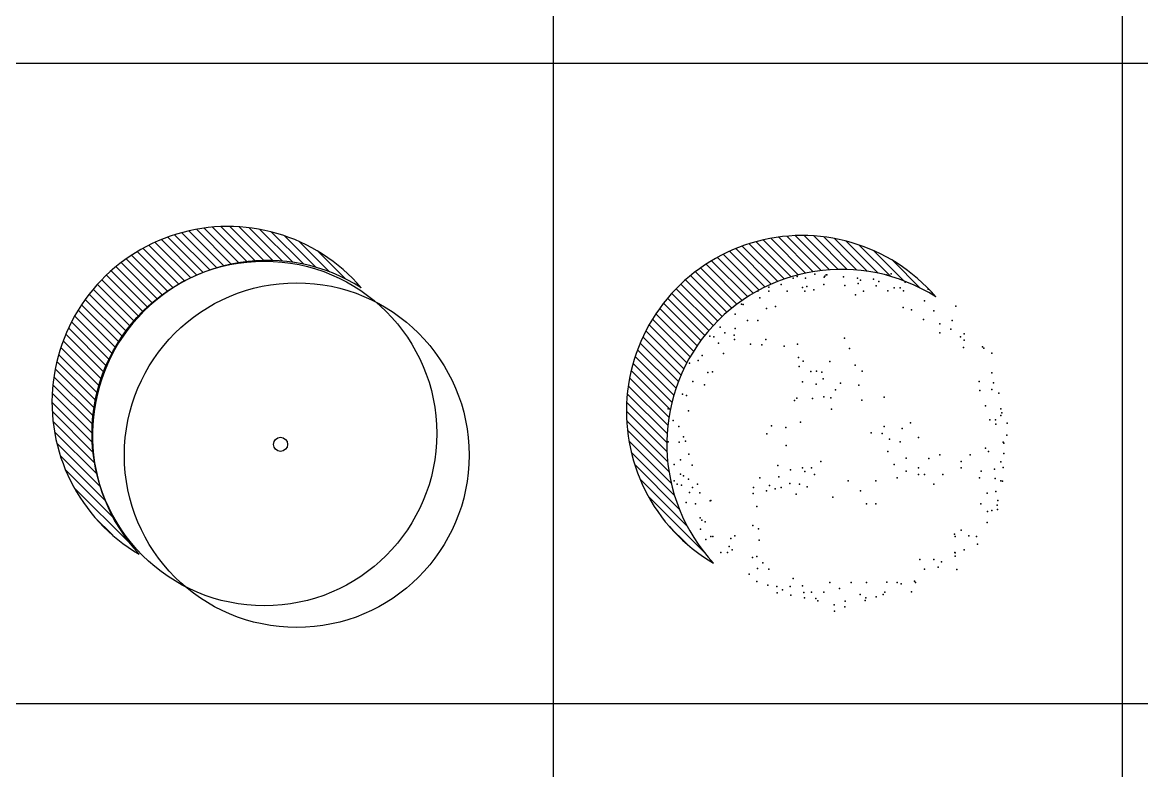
# Model space of a CAD drawing. Header units: inches. Extents: x 7658 to 73799, y 48 to 40262.
# Drawn here: x 28237 to 32364, y 2807 to 5567 of the extents above; entities that cross this region are included whole.
import ezdxf

# ---------------------------------------------------------------- set-up
doc = ezdxf.new("R2010")
doc.units = ezdxf.units.IN
doc.layers.add('www.cad-blocks.net', color=7, linetype='Continuous')
doc.styles.get("Standard").update_dxf_attribs({"font": 'arial.ttf'})

# ---------------------------------------------------------------- blocks, each defined once
blk = doc.blocks.new('A$C516926BB')
for p, q in [((18.8071, 38.5194), (18.8071, 0)), ((20.9051, 38.5194), (20.9051, 0)), ((0, 4.7221), (62.4121, 4.7221)), ((0, 2.361), (60.3118, 2.361))]:
    blk.add_line(p, q)
blk = doc.blocks.new('A$C2F445ACF')
for p, q in [((0.5823, 1.3183), (0.4522, 1.4484)), ((0.6075, 1.3265), (0.478, 1.456)), ((0.6337, 1.3338), (0.5048, 1.4626)), ((0.6607, 1.3401), (0.5325, 1.4683)), ((0.6889, 1.3453), (0.5614, 1.4729)), ((0.7182, 1.3495), (0.5914, 1.4762)), ((0.7487, 1.3523), (0.6228, 1.4782)), ((0.7807, 1.3538), (0.6558, 1.4787)), ((0.8143, 1.3536), (0.6905, 1.4774)), ((0.8499, 1.3514), (0.7274, 1.4739)), ((0.8877, 1.347), (0.7669, 1.4678)), ((0.9285, 1.3396), (0.8098, 1.4583)), ((0.4893, 1.2776), (0.3572, 1.4097)), ((0.5115, 1.2889), (0.3798, 1.4205)), ((0.5343, 1.2995), (0.4032, 1.4306)), ((0.5579, 1.3093), (0.4273, 1.4399)), ((0.9732, 1.3283), (0.8574, 1.4441)), ((1.0234, 1.3115), (0.9123, 1.4226)), ((0.4271, 1.2396), (0.2936, 1.3731)), ((0.4472, 1.2529), (0.3142, 1.386)), ((0.4679, 1.2656), (0.3354, 1.3982)), ((1.0832, 1.2851), (0.982, 1.3863)), ((0.3707, 1.1958), (0.2359, 1.3306)), ((0.3889, 1.211), (0.2545, 1.3454)), ((0.4077, 1.2256), (0.2737, 1.3596)), ((0.3198, 1.1464), (0.1837, 1.2825)), ((0.3362, 1.1635), (0.2005, 1.2992)), ((0.3531, 1.18), (0.2179, 1.3152)), ((0.289, 1.1104), (0.152, 1.2475)), ((0.3041, 1.1287), (0.1675, 1.2653)), ((0.2607, 1.072), (0.1227, 1.2099)), ((0.2745, 1.0915), (0.137, 1.229)), ((0.2349, 1.0309), (0.096, 1.1698)), ((0.2474, 1.0517), (0.109, 1.1902)), ((0.2119, 0.9871), (0.0719, 1.1271)), ((0.223, 1.0093), (0.0836, 1.1488)), ((0.1918, 0.9403), (0.0506, 1.0815)), ((0.2015, 0.9641), (0.0609, 1.1047)), ((0.1749, 0.8904), (0.0324, 1.0329)), ((0.1829, 0.9158), (0.0411, 1.0576)), ((0.1678, 0.8641), (0.0246, 1.0073)), ((0.1567, 0.8084), (0.0118, 0.9533)), ((0.1617, 0.8368), (0.0177, 0.9808)), ((0.1528, 0.7789), (0.0069, 0.9248)), ((0.1502, 0.7481), (0.0032, 0.895)), ((0.1496, 0.6819), (0, 0.8314)), ((0.149, 0.7158), (0.0009, 0.864)), ((0.1521, 0.6459), (0.0008, 0.7972)), ((0.1571, 0.6075), (0.0037, 0.7609)), ((0.1651, 0.5661), (0.0091, 0.7221)), ((0.1773, 0.5205), (0.0176, 0.6802)), ((0.1956, 0.4688), (0.0305, 0.6339)), ((0.2247, 0.4063), (0.0498, 0.5812)), ((0.2879, 0.3096), (0.081, 0.5166)), ((0.224, 0.3402), (0.1582, 0.406))]:
    blk.add_line(p, q)
for centre, radius in [((0.7832, 0.7154), 0.6355), ((0.9024, 0.6355), 0.6355), ((0.8428, 0.6754), 0.0259)]:
    blk.add_circle(centre, radius)
for centre, radius, start, end in [((0.6484, 0.8304), 0.6484, 40.623, 239.745), ((0.7935, 0.7094), 0.6445, 57.4265, 222.9415)]:
    blk.add_arc(centre, radius, start, end)
at = {"width": 0.8, "flags": 9}
for tag in ['XSIZE', 'YSIZE']:
    blk.add_attdef(tag, (0.8397, 0.6736), '', height=0.000286, dxfattribs=at)
blk = doc.blocks.new('A$C60D8515C')
for p, q in [((0.6075, 1.2329), (0.478, 1.3624)), ((0.6337, 1.2402), (0.5048, 1.3691)), ((0.6607, 1.2465), (0.5325, 1.3748)), ((0.6889, 1.2518), (0.5614, 1.3793)), ((0.7182, 1.2559), (0.5914, 1.3827)), ((0.7487, 1.2588), (0.6228, 1.3847)), ((0.7807, 1.2602), (0.6558, 1.3852)), ((0.8143, 1.26), (0.6905, 1.3838)), ((0.8499, 1.2579), (0.7274, 1.3804)), ((0.8877, 1.2534), (0.7669, 1.3743)), ((0.9285, 1.246), (0.8098, 1.3648)), ((0.5115, 1.1953), (0.3798, 1.327)), ((0.5343, 1.2059), (0.4032, 1.337)), ((0.5579, 1.2157), (0.4273, 1.3463)), ((0.5823, 1.2247), (0.4522, 1.3548)), ((0.9732, 1.2348), (0.8574, 1.3506)), ((1.0234, 1.2179), (0.9123, 1.329)), ((0.4271, 1.1461), (0.2936, 1.2795)), ((0.4472, 1.1594), (0.3142, 1.2924)), ((0.4679, 1.1721), (0.3354, 1.3046)), ((0.4893, 1.1841), (0.3572, 1.3162)), ((1.0832, 1.1916), (0.982, 1.2928)), ((0.3889, 1.1175), (0.2545, 1.2518)), ((0.4077, 1.1321), (0.2737, 1.266)), ((0.3362, 1.07), (0.2005, 1.2056)), ((0.3531, 1.0864), (0.2179, 1.2216)), ((0.3707, 1.1023), (0.2359, 1.2371)), ((0.3041, 1.0352), (0.1675, 1.1718)), ((0.3198, 1.0529), (0.1837, 1.189)), ((0.2607, 0.9784), (0.1227, 1.1164)), ((0.2745, 0.998), (0.137, 1.1354)), ((0.289, 1.0169), (0.152, 1.1539)), ((0.2349, 0.9373), (0.096, 1.0763)), ((0.2474, 0.9582), (0.109, 1.0966)), ((0.2119, 0.8935), (0.0719, 1.0335)), ((0.223, 0.9158), (0.0836, 1.0552)), ((0.2015, 0.8705), (0.0609, 1.0111)), ((0.1829, 0.8222), (0.0411, 0.9641)), ((0.1918, 0.8468), (0.0506, 0.988)), ((0.1678, 0.7705), (0.0246, 0.9138)), ((0.1749, 0.7968), (0.0324, 0.9393)), ((0.1617, 0.7432), (0.0177, 0.8873)), ((0.1528, 0.6854), (0.0069, 0.8312)), ((0.1567, 0.7149), (0.0118, 0.8598)), ((0.1502, 0.6546), (0.0032, 0.8015)), ((0.149, 0.6223), (0.0009, 0.7704)), ((0.1496, 0.5883), (0, 0.7379)), ((0.1521, 0.5524), (0.0008, 0.7036)), ((0.1571, 0.514), (0.0037, 0.6673)), ((0.1651, 0.4725), (0.0091, 0.6286)), ((0.1773, 0.427), (0.0176, 0.5866)), ((0.1956, 0.3753), (0.0305, 0.5404)), ((0.2247, 0.3127), (0.0498, 0.4876)), ((0.2879, 0.2161), (0.081, 0.423)), ((0.224, 0.2466), (0.1582, 0.3124))]:
    blk.add_line(p, q)
for centre, radius, start, end in [((0.6484, 0.7368), 0.6484, 40.623, 239.745), ((0.7935, 0.6158), 0.6445, 57.4265, 222.9415)]:
    blk.add_arc(centre, radius, start, end)
for p in [(0.6951, 1.2432), (0.7365, 1.2407), (0.7391, 1.2403), (0.9605, 1.2407), (0.9767, 1.2441), (0.5702, 1.2041), (0.6153, 1.2283), (0.6297, 1.2339), (0.6603, 1.2283), (0.6651, 1.1971), (0.7278, 1.2041), (0.7289, 1.2314), (0.7312, 1.2358), (0.8003, 1.2332), (0.8054, 1.2007), (0.8516, 1.2283), (0.8544, 1.2076), (0.8635, 1.2209), (0.911, 1.224), (0.9209, 1.199), (0.9304, 1.2162), (1.0282, 1.2126), (0.4851, 1.1801), (0.4915, 1.1558), (0.5252, 1.18), (0.5253, 1.1941), (0.5928, 1.18), (0.6489, 1.1938), (0.6584, 1.1798), (0.691, 1.1844), (0.8445, 1.1666), (0.8741, 1.18), (0.9635, 1.1816), (0.9866, 1.192), (1.0091, 1.192), (1.0213, 1.1814), (1.112, 1.1877), (0.424, 1.1317), (0.4308, 1.1308), (0.5167, 1.1164), (0.5491, 1.123), (1.0204, 1.1196), (1.0992, 1.1438), (1.2149, 1.1248), (0.4014, 1.0955), (1.0511, 1.1109), (1.0949, 1.0755), (1.1329, 1.1076), (0.3452, 1.0472), (0.4007, 1.0422), (0.4465, 1.0714), (0.4845, 1.0719), (1.1554, 1.0593), (1.1964, 1.0401), (1.2005, 1.0714), (0.3072, 1.0135), (0.3227, 1.011), (0.3625, 1.026), (0.3976, 1.018), (0.3988, 1.0016), (0.5143, 1.0014), (0.5143, 1.0014), (0.8035, 1.007), (1.1562, 1.026), (1.2315, 1.0118), (1.2455, 1.0231), (1.2455, 0.999), (0.339, 0.9876), (0.3581, 0.9495), (0.4577, 0.985), (0.4992, 0.9826), (0.582, 0.9777), (0.631, 0.9847), (0.8226, 0.9689), (1.2426, 0.9718), (1.313, 0.9748), (1.318, 0.9694), (1.3468, 0.9507), (0.2326, 0.9145), (0.264, 0.9242), (0.2792, 0.943), (0.6346, 0.9353), (0.6521, 0.9212), (0.7506, 0.9206), (0.3003, 0.8795), (0.317, 0.8823), (0.6369, 0.9024), (0.6795, 0.8835), (0.7007, 0.8852), (0.721, 0.8811), (0.8429, 0.9067), (0.8692, 0.8855), (1.3468, 0.8783), (0.2448, 0.8467), (0.2877, 0.8343), (0.6492, 0.8459), (0.6994, 0.8364), (0.7257, 0.8567), (0.7898, 0.841), (0.8564, 0.8338), (1.301, 0.8471), (1.3534, 0.8423), (0.2069, 0.7997), (0.2216, 0.7956), (0.6288, 0.7849), (0.6866, 0.7847), (0.7273, 0.7898), (0.7537, 0.7868), (0.7713, 0.8156), (0.9503, 0.789), (1.3033, 0.8142), (1.3468, 0.8179), (1.3726, 0.8042), (0.1539, 0.7455), (0.1615, 0.7434), (0.62, 0.7762), (0.7567, 0.7454), (0.8686, 0.7774), (1.3243, 0.7576), (1.3805, 0.7455), (0.1726, 0.7034), (0.229, 0.7383), (1.3403, 0.7052), (1.3606, 0.7059), (1.3805, 0.7214), (1.3844, 0.731), (0.1938, 0.6807), (0.5348, 0.6832), (0.5877, 0.6772), (0.6421, 0.6968), (0.9498, 0.6808), (1.0163, 0.6736), (1.0478, 0.6947), (1.3618, 0.6895), (1.4035, 0.6929), (0.1539, 0.6249), (0.1948, 0.6234), (0.2099, 0.6422), (0.2173, 0.6267), (0.5172, 0.6544), (0.902, 0.6574), (0.9434, 0.655), (0.9697, 0.6338), (1.0091, 0.6249), (1.0764, 0.6406), (1.3889, 0.6227), (1.403, 0.649), (0.2306, 0.579), (0.5893, 0.6104), (0.9641, 0.5887), (1.3243, 0.6007), (1.3355, 0.5887), (1.3916, 0.6189), (1.3919, 0.5813), (0.1764, 0.5404), (0.1995, 0.5576), (0.2421, 0.5387), (0.5585, 0.5368), (0.7165, 0.5524), (0.9866, 0.5404), (1.0317, 0.5645), (1.115, 0.563), (1.1553, 0.577), (1.2342, 0.5524), (1.268, 0.5766), (1.3799, 0.5507), (0.1998, 0.5055), (0.2101, 0.4992), (0.5614, 0.4955), (0.6055, 0.5213), (0.649, 0.5283), (0.6584, 0.5153), (0.6828, 0.5283), (0.694, 0.5042), (1.0317, 0.5162), (1.0767, 0.5283), (1.0767, 0.5042), (1.0992, 0.5042), (1.1667, 0.5042), (1.2342, 0.5283), (1.2342, 0.5283), (1.3082, 0.5156), (1.3567, 0.5237), (1.389, 0.5303), (0.1764, 0.48), (0.1876, 0.468), (0.2028, 0.4641), (0.2293, 0.487), (0.2439, 0.4559), (0.2616, 0.4677), (0.469, 0.4559), (0.4915, 0.4921), (0.5277, 0.4633), (0.5702, 0.4559), (0.6026, 0.4703), (0.6378, 0.468), (0.6659, 0.458), (0.8178, 0.48), (0.9191, 0.48), (0.9979, 0.4921), (1.1329, 0.468), (1.3017, 0.4921), (1.3595, 0.4896), (1.3805, 0.48), (1.3861, 0.4793), (0.2328, 0.4376), (0.2705, 0.4359), (0.4674, 0.4342), (0.5159, 0.4441), (0.5483, 0.4508), (0.6265, 0.4318), (0.7616, 0.4197), (0.8628, 0.4438), (1.3304, 0.4356), (1.3626, 0.4409), (0.2205, 0.4005), (0.2551, 0.3956), (0.3093, 0.4069), (0.3114, 0.4076), (0.4807, 0.3865), (0.8854, 0.3956), (0.9191, 0.3956), (1.3068, 0.3959), (1.3468, 0.3714), (1.3666, 0.3909), (1.3678, 0.3744), (1.3693, 0.4076), (0.2725, 0.3435), (0.2777, 0.3352), (1.3318, 0.3674), (0.2735, 0.3021), (0.2901, 0.3294), (0.4661, 0.3163), (0.4661, 0.3163), (0.4867, 0.3037), (1.2342, 0.299), (1.3299, 0.3275), (0.2927, 0.2641), (0.3114, 0.2749), (0.3187, 0.2753), (0.3852, 0.2681), (0.4, 0.2776), (0.4897, 0.2623), (1.2099, 0.2837), (1.2117, 0.2749), (1.2628, 0.2777), (1.2905, 0.2749), (1.2943, 0.2476), (0.3486, 0.2167), (0.3724, 0.2164), (0.3789, 0.2387), (0.3902, 0.2266), (1.2115, 0.2168), (1.2117, 0.2145), (1.2455, 0.2266), (0.4647, 0.1984), (0.4809, 0.2018), (0.5027, 0.1783), (1.0821, 0.1903), (1.1329, 0.1904), (1.1615, 0.1814), (1.2117, 0.2025), (0.4524, 0.1363), (0.4839, 0.1574), (0.5252, 0.1542), (1.0992, 0.1542), (1.1498, 0.1621), (1.2185, 0.1537), (0.481, 0.1094), (0.5213, 0.0962), (0.5545, 0.0908), (0.6041, 0.0914), (0.6147, 0.1199), (0.649, 0.0939), (0.7503, 0.1059), (0.7862, 0.084), (0.8291, 0.1059), (0.8854, 0.1059), (0.9602, 0.1066), (0.9979, 0.1059), (1.0131, 0.1006), (1.0616, 0.1105), (1.0654, 0.1059), (0.5563, 0.0679), (0.5751, 0.0782), (0.6065, 0.0584), (0.6545, 0.0692), (0.6567, 0.0489), (0.6828, 0.0697), (0.6981, 0.0465), (0.7278, 0.0697), (0.8618, 0.0612), (0.8823, 0.0486), (0.9204, 0.0532), (0.947, 0.0619), (0.9529, 0.0697), (1.0511, 0.0717), (0.706, 0.0378), (0.7658, 0.0229), (0.8059, 0.0162), (0.806, 0.0369), (0.8801, 0.0391), (0.7677, 0)]:
    blk.add_point(p)
at = {"width": 0.8, "flags": 9}
for tag in ['XSIZE', 'YSIZE']:
    blk.add_attdef(tag, (0.7907, 0.6377), '', height=0.000252, dxfattribs=at)

msp = doc.modelspace()

# ---------------------------------------------------------------- block references
at = {"xscale": 1000, "yscale": 1000, "zscale": 1000}
for name, p in [('A$C2F445ACF', (28346.1, 3335.1)), ('A$C60D8515C', (30464, 3395.4))]:
    msp.add_blockref(name, p, dxfattribs=at)
at = {"layer": 'www.cad-blocks.net', "color": 155, "true_color": 0x546d8e, "xscale": 1000, "yscale": 1000, "zscale": 1000}
msp.add_blockref('A$C516926BB', (11386.7, 694.4), dxfattribs=at)

doc.saveas('drawing.dxf')
